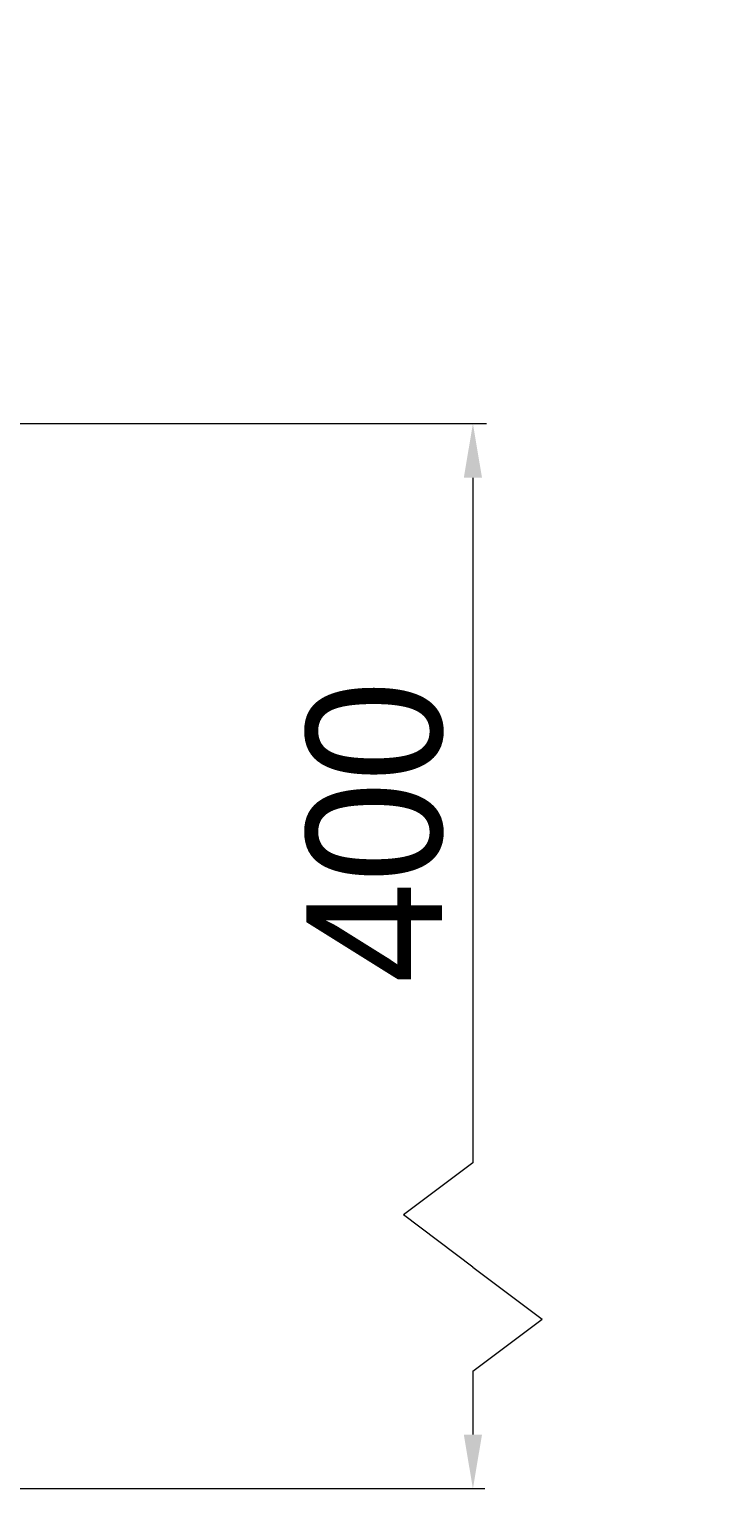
# Model space of a CAD drawing. Header units: millimetres. Extents: x 1122 to 9824, y -1894 to 216.
# Drawn here: x 9557.2 to 9608.1, y -509.8 to -402.2 of the extents above; entities that cross this region are included whole.
import ezdxf
from ezdxf import colors
from ezdxf.entities.mleader import LeaderData, LeaderLine
from ezdxf.math import Vec2, Vec3

# ---------------------------------------------------------------- set-up
doc = ezdxf.new("R2010")
doc.units = ezdxf.units.MM
doc.header["$LTSCALE"] = 40
doc.styles.add('DLB3013-CR2S_시공도$0$Daelim Dimension', font='')
doc.styles.add('DLB3013-CR2S_시공도$0$STANDARD', font='')
doc.styles.get('DLB3013-CR2S_시공도$0$Daelim Dimension').set_extended_font_data('나눔고딕')
doc.styles.get('DLB3013-CR2S_시공도$0$STANDARD').set_extended_font_data('나눔고딕')

msp = doc.modelspace()

# ---------------------------------------------------------------- linework, layer by layer
at = {"color": 5, "lineweight": 9, "ltscale": 0.5}
for p, q in [((9535, -431.27), (9590.96, -431.28)), ((9589.96, -435.28), (9589.96, -485.79)), ((9589.96, -485.79), (9584.85, -489.63)), ((9589.96, -493.47), (9584.85, -489.63)), ((9589.96, -493.47), (9595.07, -497.31)), ((9589.96, -501.14), (9595.07, -497.31)), ((9589.96, -501.14), (9589.96, -505.82)), ((9513.58, -509.8), (9590.83, -509.8))]:
    msp.add_line(p, q, dxfattribs=at)
at = {"color": 5, "ltscale": 0.5}
for points in [[(9589.29, -435.28), (9590.63, -435.28), (9589.96, -431.28)], [(9589.29, -505.82), (9590.63, -505.82), (9589.96, -509.82)]]:
    msp.add_solid(points, dxfattribs=at)

# ---------------------------------------------------------------- texts
at = {"color": 7, "ltscale": 0.5, "insert": (9582.74, -461.4), "char_height": 10, "attachment_point": 5, "rotation": 90, "style": 'DLB3013-CR2S_시공도$0$Daelim Dimension'}
msp.add_mtext('\\A1;400', dxfattribs=at)

# ---------------------------------------------------------------- leaders
at = {"ltscale": 0.5}
ml = msp.add_multileader_mtext('Standard', dxfattribs=at)
ml.set_content('G1/2-14TH', color=256, style='DLB3013-CR2S_시공도$0$STANDARD')
ml.set_leader_properties(color=5)
ml.build(insert=Vec2(0, 0))
ml.multileader.update_dxf_attribs({"text_left_attachment_type": 6, "text_right_attachment_type": 6, "dogleg_length": 0.36, "arrow_head_size": 5})
ctx = ml.context
ctx.base_point, ctx.char_height, ctx.arrow_head_size, ctx.landing_gap_size, ctx.plane_origin = Vec3(9539.45, -367.28), 10, 5, 0.09, Vec3(9519, -420.77)
ctx.left_attachment, ctx.right_attachment = 6, 6
notes = []
notes.append((ctx, [(0, (1, 1, 0), (9539.09, -367.28), (1, 0), 0.36, [(0, [(9519, -420.77)], 0, [])])]))
ctx.mtext.insert, ctx.mtext.flow_direction = Vec3(9539.54, -355.28), 5
for ctx, leaders in notes:
    for number, flags, end, landing, length, lines in leaders:
        leader = LeaderData()
        leader.index, (leader.has_last_leader_line, leader.has_dogleg_vector, leader.attachment_direction) = number, flags
        leader.last_leader_point, leader.dogleg_vector, leader.dogleg_length = Vec3(end), Vec3(landing), length
        for number, points, colour, breaks in lines:
            line = LeaderLine()
            line.index, line.vertices, line.color, line.breaks = number, Vec3.list(points), colors.encode_raw_color(colour), breaks
            leader.lines.append(line)
        ctx.leaders.append(leader)

doc.saveas('drawing.dxf')
